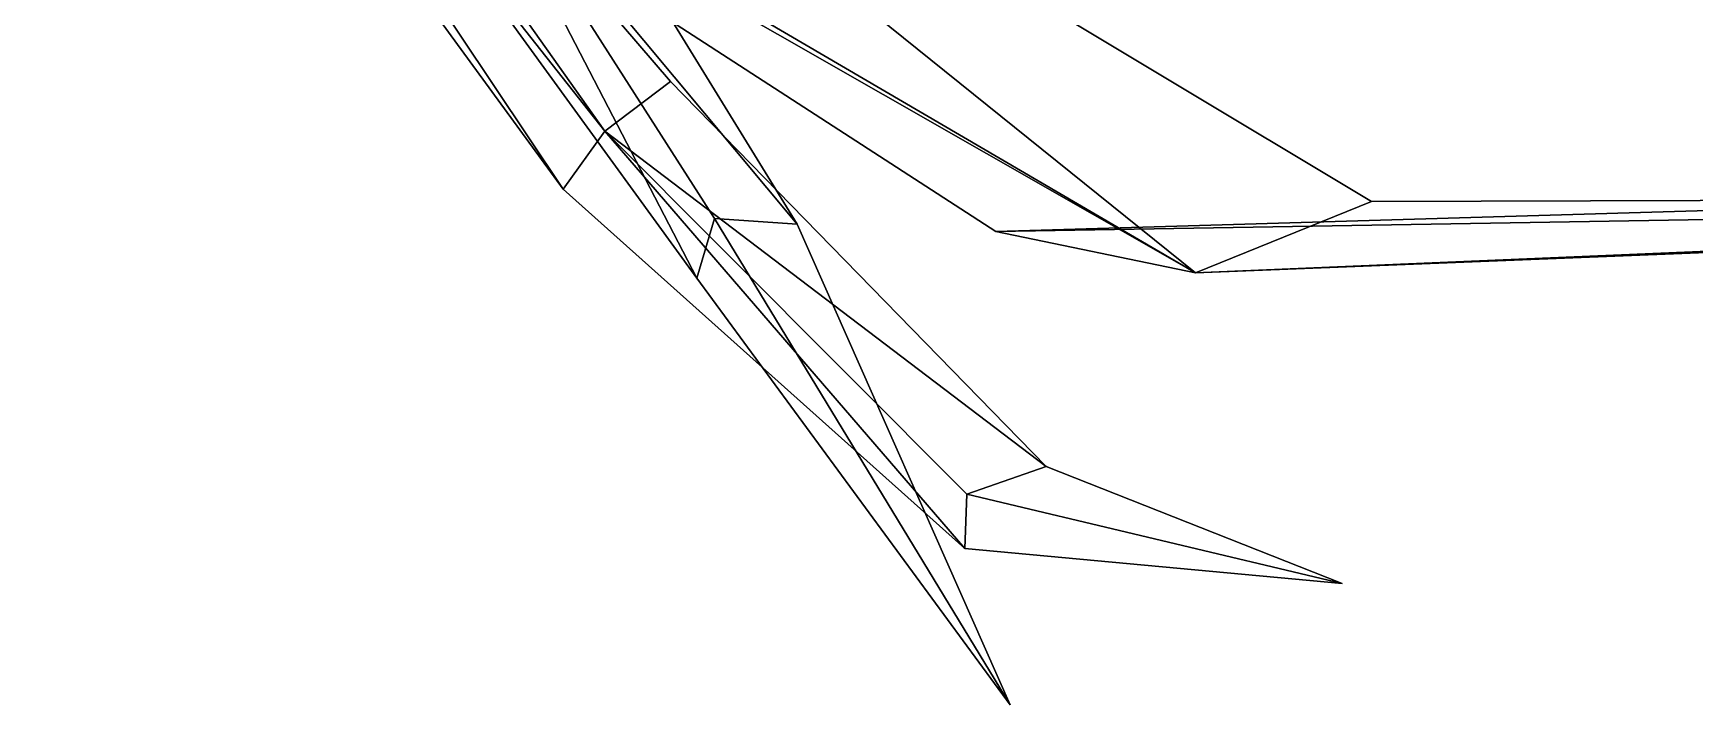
# Model space of a CAD drawing. Header units: metres. Extents: x -236 to 197, y -84 to 78.
# Drawn here: x -203.79 to -174.59, y -21.74 to -9.95 of the extents above; entities that cross this region are included whole.
import ezdxf

# ---------------------------------------------------------------- set-up
doc = ezdxf.new("R2010")
doc.units = ezdxf.units.M

msp = doc.modelspace()

# ---------------------------------------------------------------- linework, layer by layer
at = {"layer": 'Lacypla_Leaf', "color": 3}
for points in [[(-202.956, 0, 485.27), (-193.745, -11.665, 488.972), (-202.672, 0.937, 485.391)], [(-202.956, 0, 485.27), (-202.672, 0.937, 485.391), (-193.745, -11.665, 488.972)], [(-202.672, 0.937, 485.391), (-192.59, -10.797, 489.002), (-193.745, -11.665, 488.972)], [(-202.672, 0.937, 485.391), (-193.745, -11.665, 488.972), (-192.59, -10.797, 489.002)], [(-202.956, 0, 485.27), (-194.475, -12.684, 488.41), (-203.787, 0.068, 484.801)], [(-202.956, 0, 485.27), (-203.787, 0.068, 484.801), (-194.475, -12.684, 488.41)], [(-194.475, -12.684, 488.41), (-202.956, 0, 485.27), (-193.745, -11.665, 488.972)], [(-194.475, -12.684, 488.41), (-193.745, -11.665, 488.972), (-202.956, 0, 485.27)], [(-183.367, -14.154, 315.397), (-198.517, -1.96, 292.299), (-200.503, -4.131, 295.812)], [(-183.367, -14.154, 315.397), (-200.503, -4.131, 295.812), (-198.517, -1.96, 292.299)], [(-180.273, -12.9, 312.48), (-198.517, -1.96, 292.299), (-183.367, -14.154, 315.397)], [(-180.273, -12.9, 312.48), (-183.367, -14.154, 315.397), (-198.517, -1.96, 292.299)], [(-200.503, -4.131, 295.812), (-203.544, -2.631, 296.092), (-183.367, -14.154, 315.397)], [(-200.503, -4.131, 295.812), (-183.367, -14.154, 315.397), (-203.544, -2.631, 296.092)], [(-183.367, -14.154, 315.397), (-203.544, -2.631, 296.092), (-186.877, -13.429, 317.616)], [(-183.367, -14.154, 315.397), (-186.877, -13.429, 317.616), (-203.544, -2.631, 296.092)], [(-194.986, -5.788, 495.214), (-190.367, -13.303, 498.896), (-196.315, -6.171, 495.634)], [(-194.986, -5.788, 495.214), (-196.315, -6.171, 495.634), (-190.367, -13.303, 498.896)], [(-196.315, -6.171, 495.634), (-192.13, -14.25, 499.401), (-197.316, -7.102, 495.774)], [(-196.315, -6.171, 495.634), (-197.316, -7.102, 495.774), (-192.13, -14.25, 499.401)], [(-196.315, -6.171, 495.634), (-190.367, -13.303, 498.896), (-191.816, -13.199, 499.242)], [(-196.315, -6.171, 495.634), (-191.816, -13.199, 499.242), (-190.367, -13.303, 498.896)], [(-191.816, -13.199, 499.242), (-192.13, -14.25, 499.401), (-196.315, -6.171, 495.634)], [(-191.816, -13.199, 499.242), (-196.315, -6.171, 495.634), (-192.13, -14.25, 499.401)], [(-192.59, -10.797, 489.002), (-185.989, -17.556, 487.547), (-193.745, -11.665, 488.972)], [(-192.59, -10.797, 489.002), (-193.745, -11.665, 488.972), (-185.989, -17.556, 487.547)], [(-193.745, -11.665, 488.972), (-187.42, -19, 487.191), (-194.475, -12.684, 488.41)], [(-193.745, -11.665, 488.972), (-194.475, -12.684, 488.41), (-187.42, -19, 487.191)], [(-193.745, -11.665, 488.972), (-185.989, -17.556, 487.547), (-187.385, -18.045, 487.754)], [(-193.745, -11.665, 488.972), (-187.385, -18.045, 487.754), (-185.989, -17.556, 487.547)], [(-187.385, -18.045, 487.754), (-187.42, -19, 487.191), (-193.745, -11.665, 488.972)], [(-187.385, -18.045, 487.754), (-193.745, -11.665, 488.972), (-187.42, -19, 487.191)], [(-152.461, -12.85, 350.762), (-186.877, -13.429, 317.616), (-152.69, -12.421, 353.657)], [(-152.461, -12.85, 350.762), (-152.69, -12.421, 353.657), (-186.877, -13.429, 317.616)], [(-152.461, -12.85, 350.762), (-183.367, -14.154, 315.397), (-149.48, -12.812, 350.249)], [(-152.461, -12.85, 350.762), (-149.48, -12.812, 350.249), (-183.367, -14.154, 315.397)], [(-149.48, -12.812, 350.249), (-180.273, -12.9, 312.48), (-183.367, -14.154, 315.397)], [(-149.48, -12.812, 350.249), (-183.367, -14.154, 315.397), (-180.273, -12.9, 312.48)], [(-186.877, -13.429, 317.616), (-152.461, -12.85, 350.762), (-183.367, -14.154, 315.397)], [(-186.877, -13.429, 317.616), (-183.367, -14.154, 315.397), (-152.461, -12.85, 350.762)], [(-186.624, -21.744, 493.646), (-192.13, -14.25, 499.401), (-191.816, -13.199, 499.242)], [(-186.624, -21.744, 493.646), (-191.816, -13.199, 499.242), (-192.13, -14.25, 499.401)], [(-190.367, -13.303, 498.896), (-186.624, -21.744, 493.646), (-191.816, -13.199, 499.242)], [(-190.367, -13.303, 498.896), (-191.816, -13.199, 499.242), (-186.624, -21.744, 493.646)], [(-185.989, -17.556, 487.547), (-180.788, -19.616, 478.517), (-187.385, -18.045, 487.754)], [(-185.989, -17.556, 487.547), (-187.385, -18.045, 487.754), (-180.788, -19.616, 478.517)], [(-180.788, -19.616, 478.517), (-187.42, -19, 487.191), (-187.385, -18.045, 487.754)], [(-180.788, -19.616, 478.517), (-187.385, -18.045, 487.754), (-187.42, -19, 487.191)]]:
    msp.add_3dface(points, dxfattribs=at)

doc.saveas('drawing.dxf')
